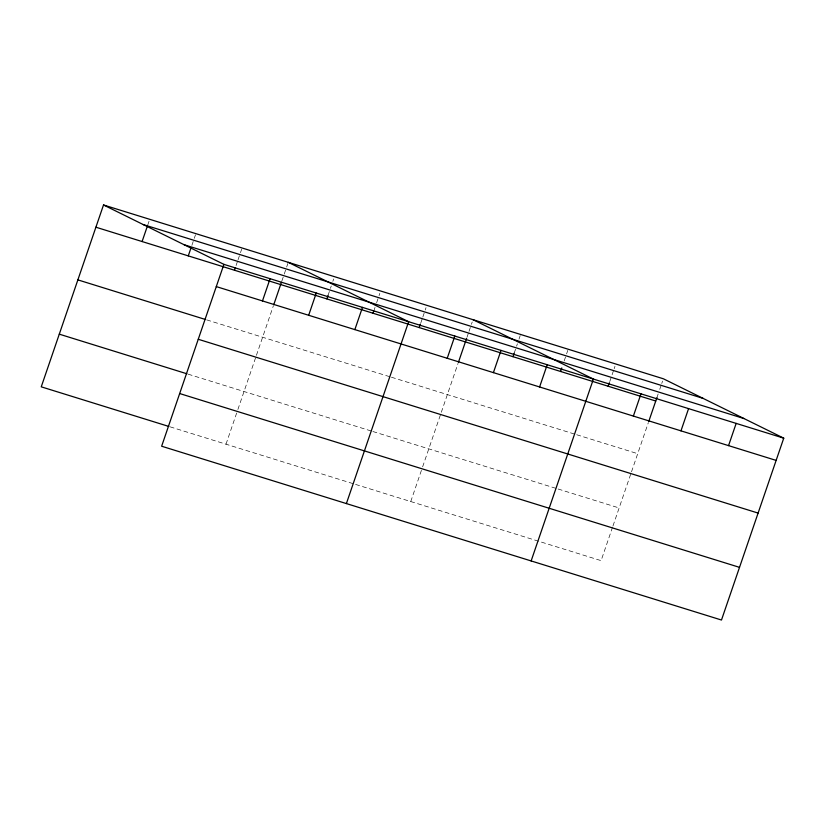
<?xml version="1.0" encoding="UTF-8"?>
<svg xmlns="http://www.w3.org/2000/svg" width="825" height="825" viewBox="0 0 825 825"><rect width="100%" height="100%" fill="white"/><g stroke="black" fill="none" stroke-linecap="round" stroke-linejoin="round"><path stroke-width="0.62" stroke-dasharray="4.12 3.09" d="M147.706 225.163L149.304 220.481M191.885 245.345L193.885 239.498M194.287 238.322L195.494 234.816M236.074 265.537L237.672 260.855M238.074 259.689L240.075 253.832M240.477 252.667L241.673 249.15M225.998 444.19L237.476 410.664M237.889 409.468L256.008 356.534M256.42 355.327L273.271 306.106M281.851 281.047L283.862 275.199M284.264 274.024L286.265 268.177M286.667 267.001L287.863 263.495M328.041 295.391L330.052 289.534M330.443 288.368L331.248 286.028M332.846 281.346L333.651 279.005M374.23 309.726L375.035 307.385M376.633 302.703L378.634 296.856M379.036 295.68L379.84 293.339M420.822 322.895L422.421 318.213M422.823 317.048L424.823 311.19M425.226 310.025L426.03 307.684M410.747 501.548L422.225 468.022M422.637 466.826L458.03 363.464M467.002 337.229L468.61 332.558M469.012 331.382L471.013 325.535M471.415 324.359L472.22 322.018M514.192 353.172L516.192 347.325M516.594 346.16L517.399 343.819M518.997 339.137L520.204 335.62M564.187 360.927L566.187 355.08M566.589 353.904L567.786 350.398M609.768 381.552L613.769 369.847M614.171 368.682L614.976 366.341M612.573 527.113L601.095 560.639L354.843 484.192M612.985 525.917L631.104 472.983M631.517 471.776L648.368 422.555M656.958 397.495L658.154 393.989M659.752 389.307L661.361 384.625M661.763 383.45L662.558 381.109M206.704 319.883L390.246 376.86M391.452 377.231L575.489 434.373M576.706 434.744L637.715 453.688M188.121 374.158L371.662 431.135M372.869 431.506L556.906 488.647M558.123 489.019L619.132 507.963M170.084 426.834L353.626 483.811"/><path stroke-width="1.24" d="M103.517 204.971L223.905 264.361L161.638 446.222L721.483 620.029L783.75 438.168L663.362 378.778L103.517 204.971L41.25 386.832L168.877 426.453M142.096 241.539L147.304 226.328M188.275 255.884L191.08 247.686M234.465 270.218L235.269 267.877M262.474 300.929L270.095 278.695M273.683 304.91L281.459 282.222M308.663 315.274L316.274 293.04M326.844 298.897L328.041 295.391M354.853 329.608L362.464 307.374M373.024 313.232L373.828 310.901M346.387 503.58L408.653 321.719L288.265 262.319M419.213 327.577L420.42 324.06M447.222 358.287L454.843 336.053M458.432 362.268L466.61 338.405M493.412 372.632L501.022 350.388M512.985 356.689L514.192 353.172M539.602 386.966L547.212 364.733M560.577 371.467L561.784 367.95M531.135 560.938L593.402 379.067L473.014 319.677M608.159 386.234L609.366 382.728M633.373 416.078L640.994 393.845M648.78 421.358L656.958 397.495M680.965 430.856L688.576 408.623M728.547 445.624L736.168 423.39M143.241 224.565L703.096 398.372M184.171 244.757L744.026 418.564M223.905 264.361L783.75 438.168M95.906 227.205L655.751 401.012M216.294 286.595L776.139 460.402M77.87 279.881L205.487 319.502M198.258 339.271L758.103 513.078M59.287 334.156L186.904 373.777M179.675 393.546L739.52 567.352"/></g></svg>
